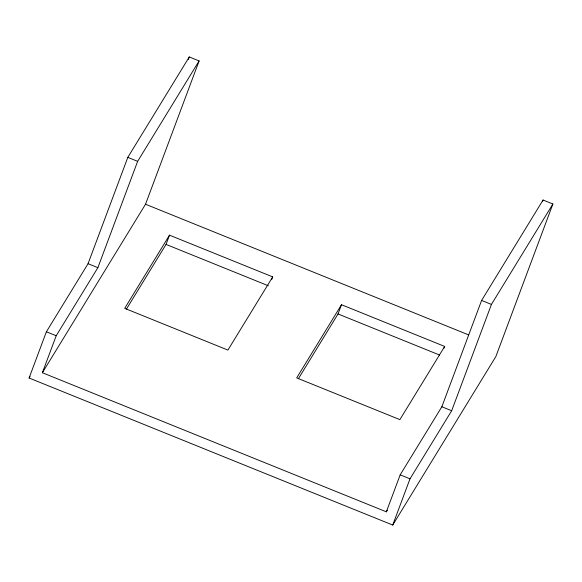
<?xml version="1.0" encoding="UTF-8"?>
<svg xmlns="http://www.w3.org/2000/svg" width="582" height="582" viewBox="0 0 582 582"><rect width="100%" height="100%" fill="white"/><g stroke="black" fill="none" stroke-linecap="round" stroke-linejoin="round"><path stroke-width="0.87" d="M386.346 511.833L400.176 474.847L441.847 406.767L481.605 300.436L543.071 200.019L552.9 203.991L495.857 356.555L392.719 525.051L29.1 378.009L46.385 331.776L88.057 263.697L127.814 157.366L189.281 56.949L199.109 60.921L145.529 204.238L42.384 372.735L386.346 511.833L387.292 510.29M42.384 372.735L56.214 335.749L97.885 267.669L137.643 161.338L199.109 60.921M188.328 59.488L189.281 56.949M126.432 309.122L166.045 244.411L169.508 235.164L272.696 276.894L271.75 279.418M298.421 378.671L338.026 313.96L341.488 304.713L444.677 346.443L444.044 348.123M392.719 525.051L410.004 478.826L451.676 410.739L491.434 304.415L552.9 203.991M542.439 201.714L543.071 200.019M29.1 378.009L30.046 376.459M169.508 235.164L124.708 308.351L227.897 350.08L272.696 276.894M341.488 304.713L296.689 377.9L399.878 419.629L444.677 346.443M127.814 157.366L137.643 161.338M481.605 300.436L491.434 304.415M145.529 204.238L468.415 334.81M166.045 244.411L268.397 285.798M338.026 313.96L439.541 355.013M88.057 263.697L97.885 267.669M441.847 406.767L451.676 410.739M46.385 331.776L56.214 335.749M400.176 474.847L410.004 478.826"/></g></svg>
